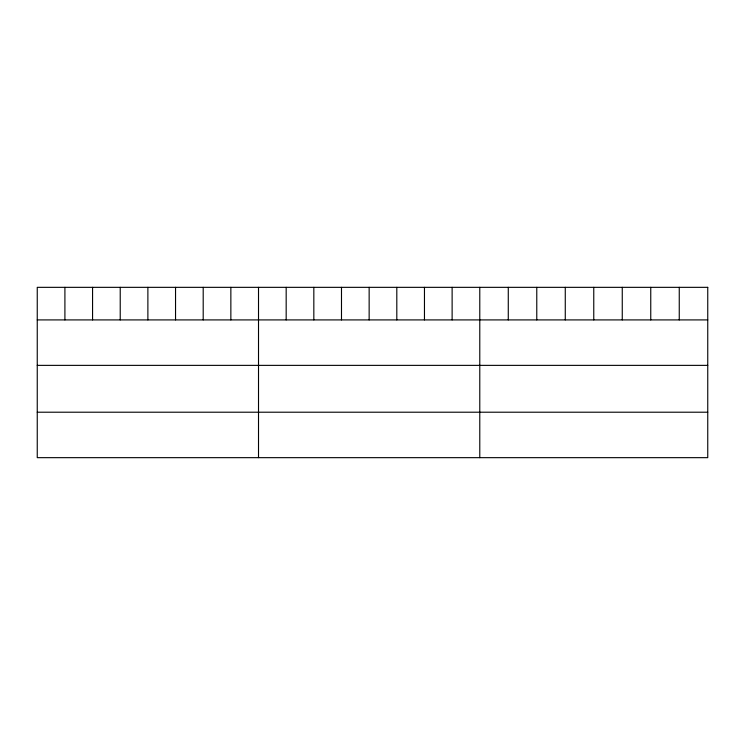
<?xml version="1.0" encoding="UTF-8"?>
<svg xmlns="http://www.w3.org/2000/svg" width="745" height="745" viewBox="0 0 745 745"><rect width="100%" height="100%" fill="white"/><g stroke="black" fill="none" stroke-linecap="round" stroke-linejoin="round"><path stroke-width="1.12" d="M37.25 319.912L707.75 319.912M37.25 365.367L707.75 365.367M37.25 412.209L707.75 412.209M679.254 287.337L679.254 319.912M650.757 287.337L650.757 319.912M622.261 287.337L622.261 319.912M593.765 287.337L593.765 319.912M565.269 287.337L565.269 319.912M536.773 287.337L536.773 319.912M508.276 287.337L508.276 319.912M479.78 287.337L479.78 457.663M452.122 287.337L452.122 319.912M424.464 287.337L424.464 319.912M396.806 287.337L396.806 319.912M369.147 287.337L369.147 319.912M341.489 287.337L341.489 319.912M313.831 287.337L313.831 319.912M286.173 287.337L286.173 319.912M258.515 287.337L258.515 457.663M230.857 287.337L230.857 319.912M203.199 287.337L203.199 319.912M175.541 287.337L175.541 319.912M147.883 287.337L147.883 319.912M120.224 287.337L120.224 319.912M92.566 287.337L92.566 319.912M64.908 287.337L64.908 319.912M707.75 287.337L37.25 287.337L37.25 457.663L707.75 457.663L707.75 287.337"/></g></svg>
